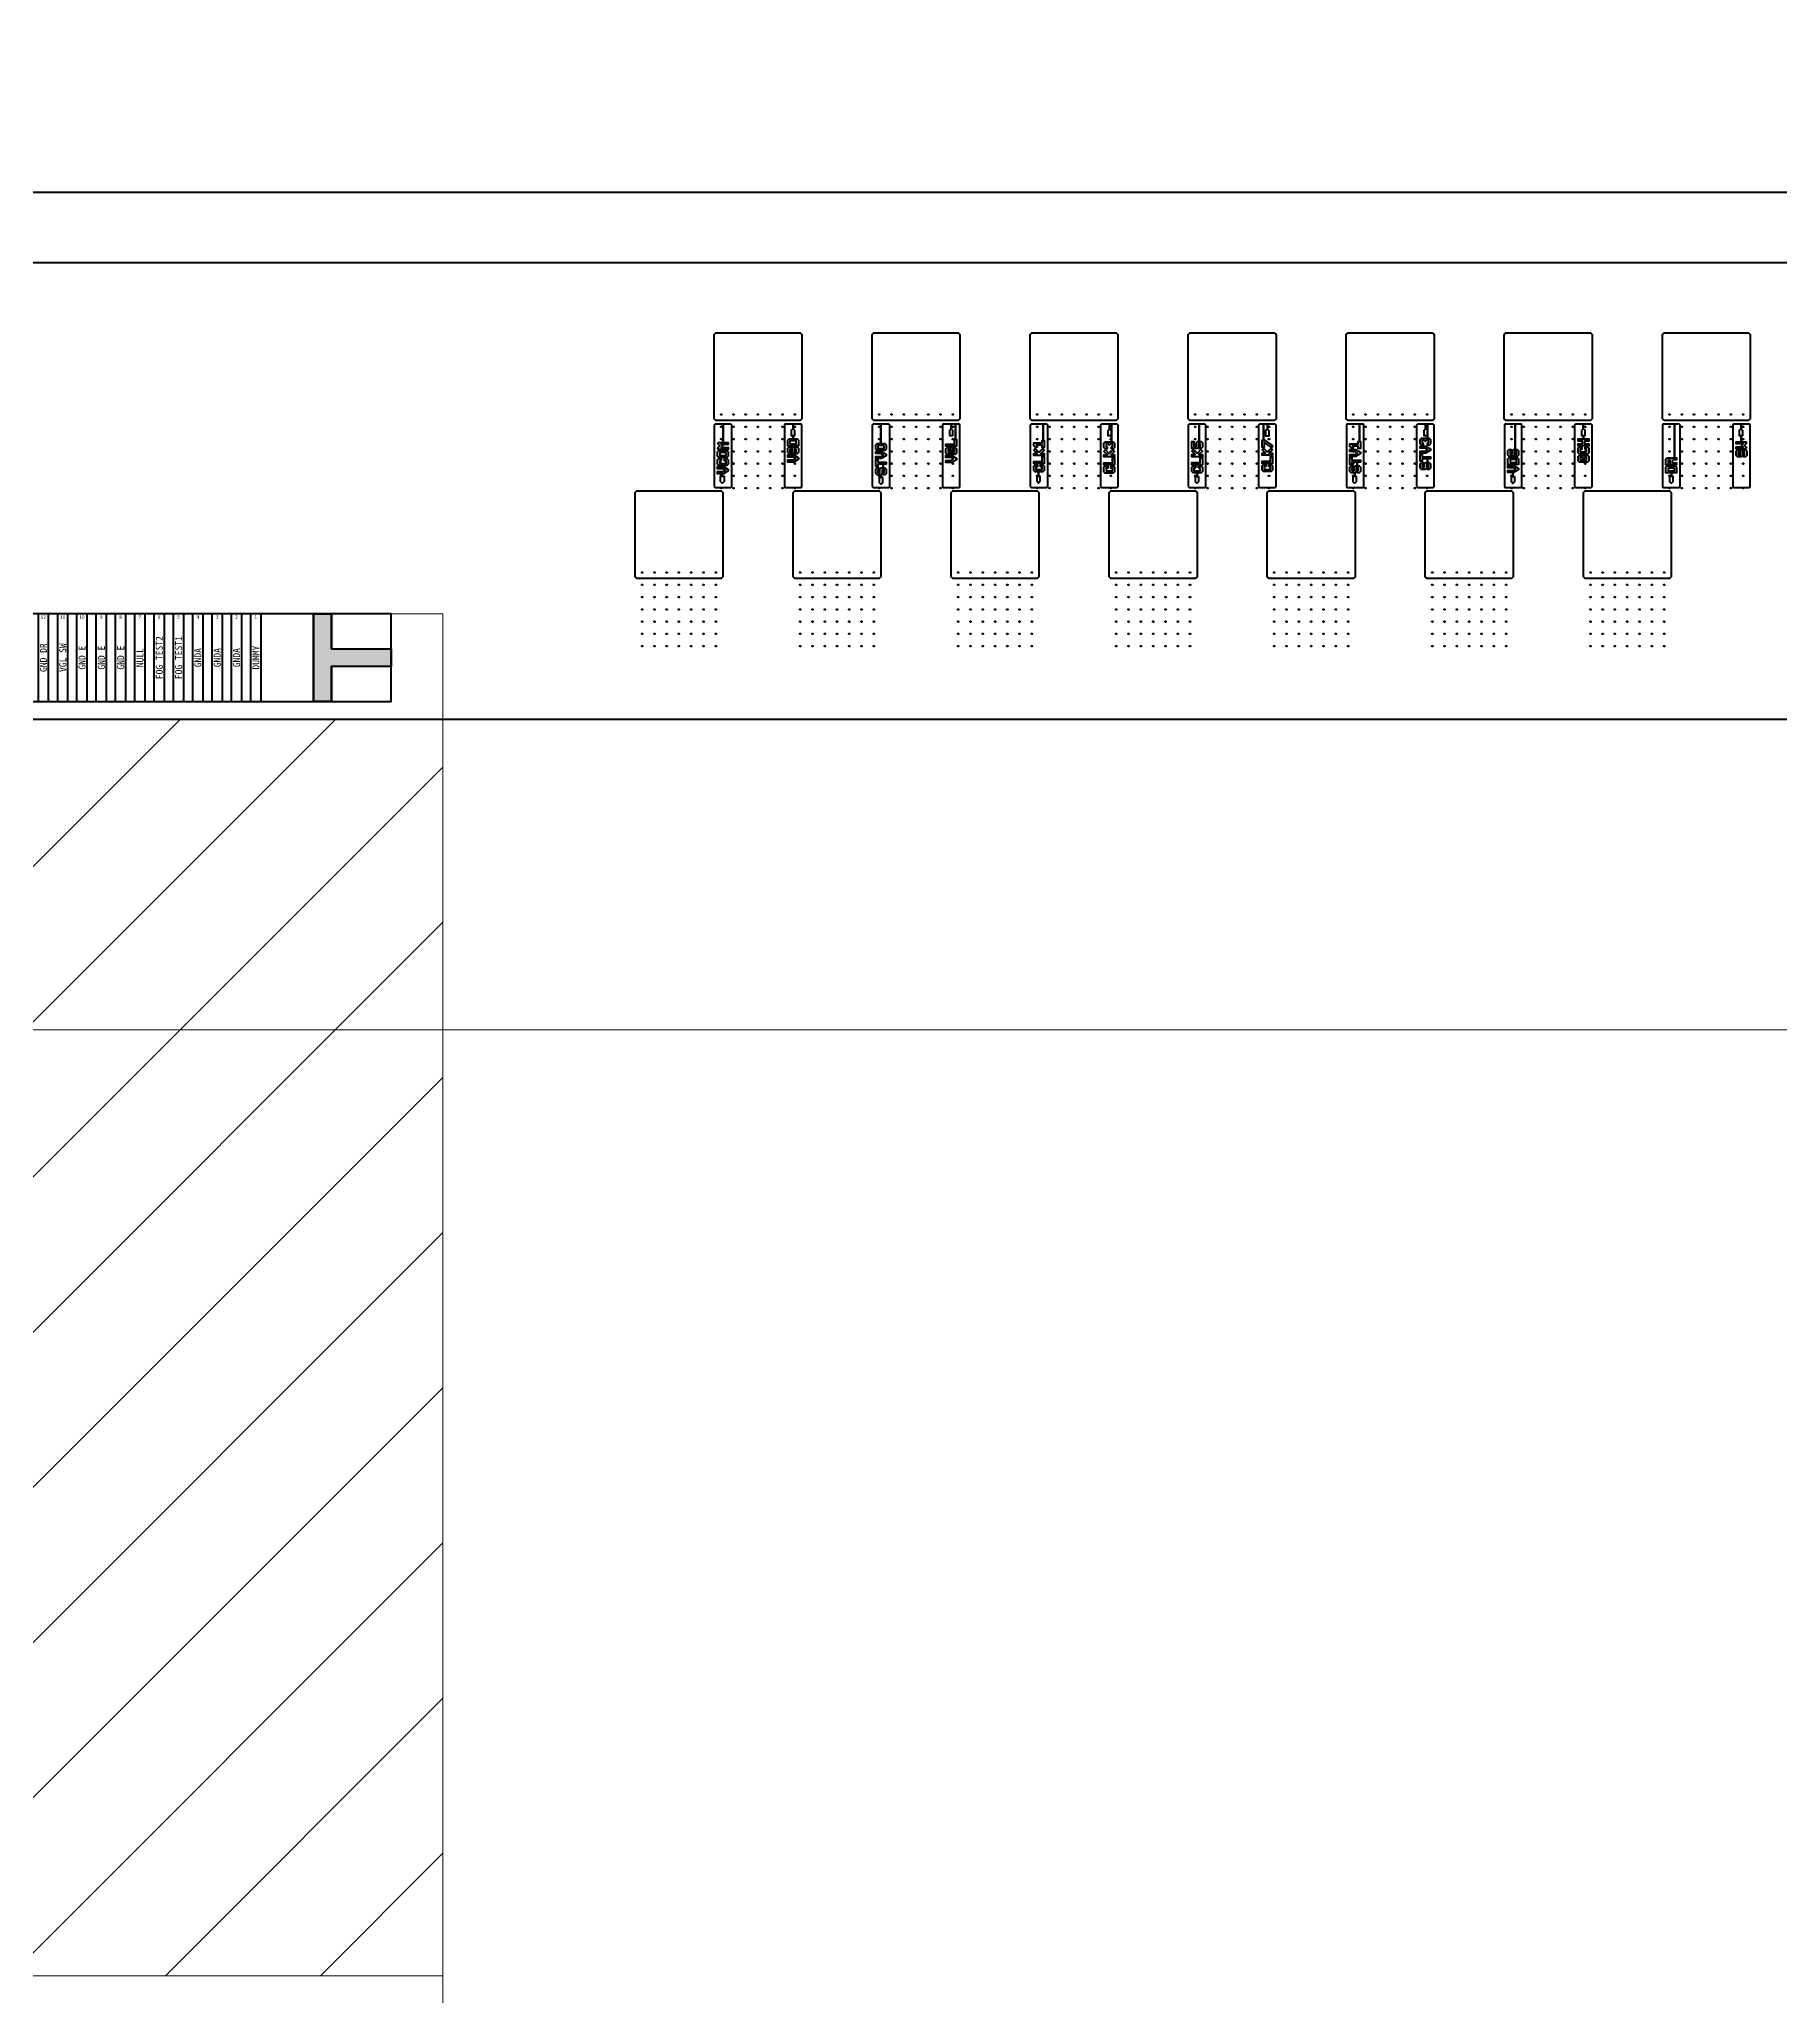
# Model space of a CAD drawing. Header units: inches. Extents: x 384 to 1427, y -468 to -47.
# Drawn here: x 495.75 to 505.66, y -359.88 to -348.73 of the extents above; entities that cross this region are included whole.
import ezdxf
from ezdxf.enums import TextEntityAlignment as Align

# ---------------------------------------------------------------- set-up
doc = ezdxf.new("R2010")
doc.units = ezdxf.units.IN
doc.header["$LTSCALE"] = 1.21
doc.header["$MEASUREMENT"] = 0
doc.layers.get('0').update_dxf_attribs({"linetype": 'CONTINUOUS'})
for name, color, linetype, lineweight in [('2ITO.drawing', 4, 'CONTINUOUS', 100), ('FPC', 40, 'CONTINUOUS', 20), ('GATE.drawing', 3, 'CONTINUOUS', 100), ('LABEL.drawing', 7, 'CONTINUOUS', 100), ('PVX.drawing', 8, 'CONTINUOUS', 100), ('TFT_line.drawing', 3, 'CONTINUOUS', 100)]:
    doc.layers.add(name, color=color, linetype=linetype, lineweight=lineweight)
doc.layers.add('标 注', color=3, linetype='CONTINUOUS')
doc.styles.get("Standard").update_dxf_attribs({"font": 'txt', "width": 0.8})

# ---------------------------------------------------------------- blocks, each defined once
blk = doc.blocks.new('fpc_mark')
h = blk.add_hatch(color=3)
h.dxf.hatch_style = 1
h.paths.add_polyline_path([(0.34, 0.3017), (0, 0.3017), (0, 0.2), (0.34, 0.2), (0.34, 0), (0.4417, 0), (0.4417, 0.5017), (0.34, 0.5017)])
at = {"layer": 'GATE.drawing', "color": 3, "linetype": 'Continuous', "lineweight": 100}
blk.add_lwpolyline([(0.34, 0.3017), (0, 0.3017), (0, 0.2), (0.34, 0.2), (0.34, 0), (0.4417, 0), (0.4417, 0.5017), (0.34, 0.5017)], close=True, dxfattribs=at)
at = {"layer": 'TFT_line.drawing', "color": 3, "linetype": 'Continuous', "lineweight": 100}
blk.add_lwpolyline([(0.34085, 0.30085), (0.00085, 0.30085), (0.00085, 0.20085), (0.34085, 0.20085), (0.34085, 0.00085), (0.44085, 0.00085), (0.44085, 0.50085), (0.34085, 0.50085)], close=True, dxfattribs=at)
blk = doc.blocks.new('fpc_pin_dummy')
at = {"layer": '2ITO.drawing', "color": 4, "linetype": 'Continuous', "lineweight": 100}
blk.add_lwpolyline([(0, 0), (0.06, 0), (0.06, 0.5), (0, 0.5)], close=True, dxfattribs=at)
at = {"layer": 'TFT_line.drawing', "color": 3, "linetype": 'Continuous', "lineweight": 100}
blk.add_lwpolyline([(0, 0), (0.06, 0), (0.06, 0.5), (0, 0.5)], close=True, dxfattribs=at)
blk = doc.blocks.new('fpc_name')
at = {"layer": 'LABEL.drawing', "color": 7, "linetype": 'Continuous', "lineweight": 100}
for s, p in [('FOG_TEST2', (25.22143, 0.22667)), ('FOG_TEST1', (25.33143, 0.22667)), ('GND_DR', (24.56143, 0.22667)), ('VGL_SW', (24.67143, 0.22667)), ('GND_E', (24.78143, 0.22667)), ('GND_E', (24.89143, 0.22667)), ('GND_E', (25.00143, 0.22667)), ('NULL', (25.11143, 0.22667)), ('GNDA', (25.44143, 0.22667)), ('GNDA', (25.55143, 0.22667)), ('GNDA', (25.66143, 0.22667)), ('DUMMY', (25.77143, 0.22667))]:
    blk.add_text(s, height=0.04, rotation=90, dxfattribs=at).set_placement(p, align=Align.MIDDLE_CENTER)
blk = doc.blocks.new('fpc_pin')
at = {"layer": 'TFT_line.drawing', "color": 3, "linetype": 'Continuous', "lineweight": 100}
blk.add_lwpolyline([(0, 0), (0.06, 0), (0.06, 0.5), (0, 0.5)], close=True, dxfattribs=at)
blk = doc.blocks.new('fpc_all')
at = {"layer": 'TFT_line.drawing', "color": 3, "linetype": 'Continuous', "lineweight": 100}
blk.add_lwpolyline([(-0.73658, 0), (26.54342, 0), (26.54342, 0.5), (-0.73658, 0.5)], close=True, dxfattribs=at)
at = {"color": 1, "linetype": 'Continuous', "lineweight": 100, "row_count": 1, "row_spacing": 0.4, "column_spacing": 0.11}
for p, column_count in [((0.77342, 0), 221), ((25.19342, 0), 6)]:
    blk.add_blockref('fpc_pin', p, dxfattribs=dict(at, column_count=column_count))
at = {"color": 1, "linetype": 'Continuous', "lineweight": 100}
for name, p in [('fpc_pin_dummy', (25.08342, 0)), ('fpc_name', (0.00249, 0.02333))]:
    blk.add_blockref(name, p, dxfattribs=at)
at = {"color": 1, "linetype": 'Continuous', "lineweight": 100, "xscale": -1}
blk.add_blockref('fpc_mark', (26.54427, -0.00085), dxfattribs=at)
at = {"layer": 'LABEL.drawing', "color": 7, "linetype": 'Continuous', "lineweight": 100}
for s, p in [('12', (24.56322, 0.4818)), ('11', (24.67322, 0.4818)), ('10', (24.78322, 0.4818)), ('9', (24.89322, 0.4818)), ('8', (25.00322, 0.4818)), ('7', (25.11322, 0.4818)), ('6', (25.22322, 0.4818)), ('5', (25.33322, 0.4818)), ('4', (25.44322, 0.4818)), ('3', (25.55322, 0.4818)), ('2', (25.66322, 0.4818)), ('1', (25.77322, 0.4818))]:
    blk.add_text(s, height=0.02, dxfattribs=at).set_placement(p, align=Align.MIDDLE_CENTER)
blk = doc.blocks.new('et_name_right')
at = {"layer": 'GATE.drawing', "color": 3, "linetype": 'Continuous', "lineweight": 100}
for points in [[(0.15935, 0.005), (0.16435, 0), (0.25435, 0), (0.25935, 0.005), (0.25935, 0.355), (0.25435, 0.36), (0.2114, 0.36), (0.2114, 0.256), (0.23935, 0.256), (0.23935, 0.244), (0.20025, 0.244), (0.20825, 0.236), (0.20025, 0.228), (0.23935, 0.228), (0.23935, 0.216), (0.20935, 0.216), (0.20935, 0.21), (0.23175, 0.21), (0.23935, 0.2024), (0.23935, 0.1776), (0.23175, 0.17), (0.22509, 0.17), (0.22509, 0.164), (0.23183, 0.164), (0.23935, 0.15648), (0.23935, 0.1315), (0.23185, 0.124), (0.19595, 0.124), (0.19595, 0.118), (0.21255, 0.118), (0.23935, 0.1024), (0.23935, 0.0936), (0.21255, 0.078), (0.20454, 0.078), (0.20454, 0.06308), (0.21595, 0.06308), (0.21595, 0.03308), (0.20631, 0.02344), (0.20597, 0.02344), (0.19595, 0.03346), (0.19595, 0.06308), (0.20454, 0.06308), (0.20454, 0.078), (0.17935, 0.078), (0.17935, 0.09), (0.20935, 0.09), (0.22295, 0.098), (0.20935, 0.106), (0.17935, 0.106), (0.17935, 0.118), (0.19595, 0.118), (0.19595, 0.124), (0.18685, 0.124), (0.17935, 0.1315), (0.17935, 0.15648), (0.18687, 0.164), (0.20035, 0.164), (0.20035, 0.152), (0.19183, 0.152), (0.19135, 0.15152), (0.19135, 0.1365), (0.19185, 0.136), (0.22685, 0.136), (0.22735, 0.1365), (0.22735, 0.15152), (0.22687, 0.152), (0.21835, 0.152), (0.21835, 0.164), (0.22509, 0.164), (0.22509, 0.17), (0.18695, 0.17), (0.17935, 0.1776), (0.17935, 0.2024), (0.18695, 0.21), (0.20935, 0.21), (0.20935, 0.216), (0.18345, 0.216), (0.17985, 0.2244), (0.19145, 0.236), (0.17985, 0.2476), (0.18345, 0.256), (0.2114, 0.256), (0.2114, 0.36), (0.16435, 0.36), (0.15935, 0.355)], [(0.55935, 0.005), (0.56435, 0), (0.65435, 0), (0.65935, 0.005), (0.65935, 0.355), (0.65435, 0.36), (0.60935, 0.36), (0.60935, 0.33414), (0.6175, 0.32599), (0.6175, 0.29421), (0.60935, 0.29421), (0.60935, 0.2764), (0.63183, 0.2764), (0.63935, 0.26888), (0.63935, 0.2364), (0.62135, 0.2364), (0.62135, 0.2304), (0.63175, 0.2304), (0.63935, 0.2228), (0.63935, 0.198), (0.63175, 0.1904), (0.62135, 0.1904), (0.62135, 0.2024), (0.62695, 0.2024), (0.62735, 0.2028), (0.62735, 0.218), (0.62695, 0.2184), (0.61575, 0.2184), (0.61535, 0.218), (0.61535, 0.198), (0.60775, 0.1904), (0.59595, 0.1904), (0.59595, 0.1844), (0.61255, 0.1844), (0.63935, 0.1688), (0.63935, 0.16), (0.61255, 0.1444), (0.57935, 0.1444), (0.57935, 0.1564), (0.60935, 0.1564), (0.62295, 0.1644), (0.60935, 0.1724), (0.57935, 0.1724), (0.57935, 0.1844), (0.59595, 0.1844), (0.59595, 0.1904), (0.58695, 0.1904), (0.57935, 0.198), (0.57935, 0.2228), (0.58695, 0.2304), (0.59735, 0.2304), (0.59735, 0.2184), (0.59175, 0.2184), (0.59135, 0.218), (0.59135, 0.2028), (0.59175, 0.2024), (0.60295, 0.2024), (0.60335, 0.2028), (0.60335, 0.2228), (0.61095, 0.2304), (0.62135, 0.2304), (0.62135, 0.2364), (0.57935, 0.2364), (0.57935, 0.26888), (0.58687, 0.2764), (0.60935, 0.2764), (0.60935, 0.29421), (0.60068, 0.29421), (0.60068, 0.32547), (0.60935, 0.33414), (0.60935, 0.36), (0.56435, 0.36), (0.55935, 0.355)], [(1.05935, 0.005), (1.06435, 0), (1.15435, 0), (1.15935, 0.005), (1.15935, 0.355), (1.15435, 0.36), (1.10935, 0.36), (1.10935, 0.25), (1.13183, 0.25), (1.13935, 0.24248), (1.13935, 0.21752), (1.13183, 0.21), (1.09595, 0.21), (1.09595, 0.204), (1.11255, 0.204), (1.13935, 0.1884), (1.13935, 0.1796), (1.11255, 0.164), (1.08535, 0.164), (1.08535, 0.158), (1.09135, 0.158), (1.09135, 0.144), (1.13935, 0.144), (1.13935, 0.132), (1.12135, 0.132), (1.12135, 0.112), (1.13175, 0.112), (1.13935, 0.1044), (1.13935, 0.0796), (1.13175, 0.072), (1.12135, 0.072), (1.12135, 0.084), (1.12695, 0.084), (1.12735, 0.0844), (1.12735, 0.0996), (1.12695, 0.1), (1.11575, 0.1), (1.11535, 0.0996), (1.11535, 0.0796), (1.10935, 0.0736), (1.10935, 0.0575), (1.11776, 0.0575), (1.11776, 0.02608), (1.10943, 0.01775), (1.10094, 0.02624), (1.10094, 0.0575), (1.10935, 0.0575), (1.10935, 0.0736), (1.10775, 0.072), (1.08695, 0.072), (1.07935, 0.0796), (1.07935, 0.1044), (1.08695, 0.112), (1.09735, 0.112), (1.09735, 0.1), (1.09175, 0.1), (1.09135, 0.0996), (1.09135, 0.0844), (1.09175, 0.084), (1.10295, 0.084), (1.10335, 0.0844), (1.10335, 0.1044), (1.11095, 0.112), (1.12135, 0.112), (1.12135, 0.132), (1.09135, 0.132), (1.09135, 0.118), (1.07935, 0.118), (1.07935, 0.158), (1.08535, 0.158), (1.08535, 0.164), (1.07935, 0.164), (1.07935, 0.176), (1.10935, 0.176), (1.12295, 0.184), (1.10935, 0.192), (1.07935, 0.192), (1.07935, 0.204), (1.09595, 0.204), (1.09595, 0.21), (1.08687, 0.21), (1.07935, 0.21752), (1.07935, 0.24248), (1.08687, 0.25), (1.10935, 0.25), (1.10935, 0.36), (1.06435, 0.36), (1.05935, 0.355)], [(1.45935, 0.005), (1.46435, 0), (1.55435, 0), (1.55935, 0.005), (1.55935, 0.355), (1.55435, 0.36), (1.53335, 0.36), (1.53335, 0.2738), (1.53935, 0.2738), (1.53935, 0.2338), (1.51855, 0.2338), (1.51855, 0.2278), (1.53175, 0.2278), (1.53935, 0.2202), (1.53935, 0.1954), (1.53175, 0.1878), (1.49595, 0.1878), (1.49595, 0.1818), (1.51255, 0.1818), (1.53935, 0.1662), (1.53935, 0.1574), (1.51255, 0.1418), (1.47935, 0.1418), (1.47935, 0.1538), (1.50935, 0.1538), (1.52295, 0.1618), (1.50935, 0.1698), (1.47935, 0.1698), (1.47935, 0.1818), (1.49595, 0.1818), (1.49595, 0.1878), (1.48695, 0.1878), (1.47935, 0.1954), (1.47935, 0.2202), (1.48695, 0.2278), (1.49935, 0.2278), (1.49935, 0.2158), (1.49175, 0.2158), (1.49135, 0.2154), (1.49135, 0.2002), (1.49175, 0.1998), (1.52695, 0.1998), (1.52735, 0.2002), (1.52735, 0.2154), (1.52695, 0.2158), (1.51735, 0.2158), (1.51735, 0.2078), (1.50535, 0.2078), (1.50535, 0.2278), (1.51855, 0.2278), (1.51855, 0.2338), (1.47935, 0.2338), (1.47935, 0.2458), (1.52735, 0.2458), (1.52735, 0.2738), (1.53335, 0.2738), (1.53335, 0.36), (1.50913, 0.36), (1.50913, 0.33396), (1.51746, 0.32563), (1.51746, 0.29421), (1.50064, 0.29421), (1.50064, 0.32547), (1.50913, 0.33396), (1.50913, 0.36), (1.46435, 0.36), (1.45935, 0.355)], [(1.95935, 0.005), (1.96435, 0), (2.05435, 0), (2.05935, 0.005), (2.05935, 0.355), (2.05435, 0.36), (2.03335, 0.36), (2.03335, 0.26703), (2.03935, 0.26703), (2.03935, 0.22703), (2.03087, 0.22703), (2.03087, 0.22103), (2.03935, 0.21255), (2.01983, 0.19303), (2.03935, 0.19303), (2.03935, 0.18103), (2.03335, 0.18103), (2.03335, 0.17503), (2.03935, 0.17503), (2.03935, 0.13503), (2.02509, 0.13503), (2.02509, 0.12903), (2.03183, 0.12903), (2.03935, 0.12151), (2.03935, 0.09653), (2.03185, 0.08903), (2.00638, 0.08903), (2.00638, 0.06406), (2.01479, 0.06406), (2.01479, 0.03264), (2.00646, 0.02431), (1.99797, 0.0328), (1.99797, 0.06406), (2.00638, 0.06406), (2.00638, 0.08903), (1.98685, 0.08903), (1.97935, 0.09653), (1.97935, 0.12151), (1.98687, 0.12903), (2.00035, 0.12903), (2.00035, 0.11703), (1.99183, 0.11703), (1.99135, 0.11655), (1.99135, 0.10153), (1.99185, 0.10103), (2.02685, 0.10103), (2.02735, 0.10153), (2.02735, 0.11655), (2.02687, 0.11703), (2.01835, 0.11703), (2.01835, 0.12903), (2.02509, 0.12903), (2.02509, 0.13503), (1.97935, 0.13503), (1.97935, 0.14703), (2.02735, 0.14703), (2.02735, 0.17503), (2.03335, 0.17503), (2.03335, 0.18103), (1.97935, 0.18103), (1.97935, 0.19303), (1.99887, 0.19303), (1.97935, 0.21255), (1.98783, 0.22103), (2.00583, 0.20303), (2.01287, 0.20303), (2.03087, 0.22103), (2.03087, 0.22703), (2.02735, 0.22703), (2.02735, 0.24103), (1.99267, 0.24103), (2.00007, 0.23361), (1.99349, 0.22703), (1.98969, 0.22703), (1.97935, 0.23737), (1.97935, 0.25303), (2.02735, 0.25303), (2.02735, 0.26703), (2.03335, 0.26703), (2.03335, 0.36), (1.96435, 0.36), (1.95935, 0.355)], [(2.35935, 0.005), (2.36435, 0), (2.45435, 0), (2.45935, 0.005), (2.45935, 0.355), (2.45435, 0.36), (2.42135, 0.36), (2.42135, 0.25968), (2.43183, 0.25968), (2.43935, 0.25216), (2.43935, 0.2272), (2.43183, 0.21968), (2.43087, 0.21968), (2.43087, 0.21368), (2.43935, 0.2052), (2.41983, 0.18568), (2.43935, 0.18568), (2.43935, 0.17368), (2.43335, 0.17368), (2.43335, 0.16768), (2.43935, 0.16768), (2.43935, 0.12768), (2.42509, 0.12768), (2.42509, 0.12168), (2.43183, 0.12168), (2.43935, 0.11416), (2.43935, 0.08918), (2.43185, 0.08168), (2.38685, 0.08168), (2.37935, 0.08918), (2.37935, 0.11416), (2.38687, 0.12168), (2.40035, 0.12168), (2.40035, 0.10968), (2.39183, 0.10968), (2.39135, 0.1092), (2.39135, 0.09418), (2.39185, 0.09368), (2.42685, 0.09368), (2.42735, 0.09418), (2.42735, 0.1092), (2.42687, 0.10968), (2.41835, 0.10968), (2.41835, 0.12168), (2.42509, 0.12168), (2.42509, 0.12768), (2.37935, 0.12768), (2.37935, 0.13968), (2.42735, 0.13968), (2.42735, 0.16768), (2.43335, 0.16768), (2.43335, 0.17368), (2.37935, 0.17368), (2.37935, 0.18568), (2.39887, 0.18568), (2.37935, 0.2052), (2.38783, 0.21368), (2.40583, 0.19568), (2.41287, 0.19568), (2.43087, 0.21368), (2.43087, 0.21968), (2.42135, 0.21968), (2.42135, 0.23168), (2.42687, 0.23168), (2.42735, 0.23216), (2.42735, 0.2472), (2.42687, 0.24768), (2.41583, 0.24768), (2.40935, 0.2412), (2.40287, 0.24768), (2.39183, 0.24768), (2.39135, 0.2472), (2.39135, 0.23216), (2.39183, 0.23168), (2.39735, 0.23168), (2.39735, 0.21968), (2.38687, 0.21968), (2.37935, 0.2272), (2.37935, 0.25216), (2.38687, 0.25968), (2.40783, 0.25968), (2.40935, 0.25816), (2.41087, 0.25968), (2.42135, 0.25968), (2.42135, 0.36), (2.41157, 0.36), (2.41157, 0.33318), (2.4199, 0.32485), (2.4199, 0.29343), (2.40308, 0.29343), (2.40308, 0.32469), (2.41157, 0.33318), (2.41157, 0.36), (2.36435, 0.36), (2.35935, 0.355)], [(2.85935, 0.005), (2.86435, 0), (2.95435, 0), (2.95935, 0.005), (2.95935, 0.355), (2.95435, 0.36), (2.92135, 0.36), (2.92135, 0.2608), (2.93183, 0.2608), (2.93935, 0.25328), (2.93935, 0.22832), (2.93183, 0.2208), (2.93087, 0.2208), (2.93087, 0.2148), (2.93935, 0.20632), (2.91983, 0.1868), (2.93935, 0.1868), (2.93935, 0.1748), (2.93335, 0.1748), (2.93335, 0.1688), (2.93935, 0.1688), (2.93935, 0.1288), (2.92509, 0.1288), (2.92509, 0.1228), (2.93183, 0.1228), (2.93935, 0.11528), (2.93935, 0.0903), (2.93185, 0.0828), (2.90918, 0.0828), (2.90918, 0.06281), (2.91759, 0.06281), (2.91759, 0.03139), (2.90926, 0.02306), (2.90077, 0.03155), (2.90077, 0.06281), (2.90918, 0.06281), (2.90918, 0.0828), (2.88685, 0.0828), (2.87935, 0.0903), (2.87935, 0.11528), (2.88687, 0.1228), (2.90035, 0.1228), (2.90035, 0.1108), (2.89183, 0.1108), (2.89135, 0.11032), (2.89135, 0.0953), (2.89185, 0.0948), (2.92685, 0.0948), (2.92735, 0.0953), (2.92735, 0.11032), (2.92687, 0.1108), (2.91835, 0.1108), (2.91835, 0.1228), (2.92509, 0.1228), (2.92509, 0.1288), (2.87935, 0.1288), (2.87935, 0.1408), (2.92735, 0.1408), (2.92735, 0.1688), (2.93335, 0.1688), (2.93335, 0.1748), (2.87935, 0.1748), (2.87935, 0.1868), (2.89887, 0.1868), (2.87935, 0.20632), (2.88783, 0.2148), (2.90583, 0.1968), (2.91287, 0.1968), (2.93087, 0.2148), (2.93087, 0.2208), (2.92135, 0.2208), (2.92135, 0.2328), (2.92687, 0.2328), (2.92735, 0.23328), (2.92735, 0.24832), (2.92687, 0.2488), (2.91583, 0.2488), (2.91535, 0.24832), (2.91535, 0.2208), (2.87935, 0.2208), (2.87935, 0.2608), (2.89135, 0.2608), (2.89135, 0.2328), (2.90335, 0.2328), (2.90335, 0.25328), (2.91087, 0.2608), (2.92135, 0.2608), (2.92135, 0.36), (2.86435, 0.36), (2.85935, 0.355)], [(3.25935, 0.005), (3.26435, 0), (3.35435, 0), (3.35935, 0.005), (3.35935, 0.355), (3.35435, 0.36), (3.30946, 0.36), (3.30946, 0.33217), (3.31779, 0.32384), (3.31779, 0.29242), (3.30097, 0.29242), (3.30097, 0.32368), (3.30946, 0.33217), (3.30946, 0.36), (3.28783, 0.36), (3.28783, 0.26863), (3.29579, 0.26863), (3.33935, 0.23751), (3.33239, 0.22775), (3.33087, 0.22884), (3.33087, 0.22263), (3.33935, 0.21415), (3.31983, 0.19463), (3.33935, 0.19463), (3.33935, 0.18263), (3.33335, 0.18263), (3.33335, 0.17663), (3.33935, 0.17663), (3.33935, 0.13663), (3.32509, 0.13663), (3.32509, 0.13063), (3.33183, 0.13063), (3.33935, 0.12311), (3.33935, 0.09813), (3.33185, 0.09063), (3.28685, 0.09063), (3.27935, 0.09813), (3.27935, 0.12311), (3.28687, 0.13063), (3.30035, 0.13063), (3.30035, 0.11863), (3.29183, 0.11863), (3.29135, 0.11815), (3.29135, 0.10313), (3.29185, 0.10263), (3.32685, 0.10263), (3.32735, 0.10313), (3.32735, 0.11815), (3.32687, 0.11863), (3.31835, 0.11863), (3.31835, 0.13063), (3.32509, 0.13063), (3.32509, 0.13663), (3.27935, 0.13663), (3.27935, 0.14863), (3.32735, 0.14863), (3.32735, 0.17663), (3.33335, 0.17663), (3.33335, 0.18263), (3.27935, 0.18263), (3.27935, 0.19463), (3.29887, 0.19463), (3.27935, 0.21415), (3.28783, 0.22263), (3.30583, 0.20463), (3.31287, 0.20463), (3.33087, 0.22263), (3.33087, 0.22884), (3.29195, 0.25663), (3.29187, 0.25663), (3.29187, 0.22863), (3.27987, 0.22863), (3.27987, 0.26863), (3.28783, 0.26863), (3.28783, 0.36), (3.26435, 0.36), (3.25935, 0.355)], [(3.75935, 0.005), (3.76435, 0), (3.85435, 0), (3.85935, 0.005), (3.85935, 0.355), (3.85435, 0.36), (3.83335, 0.36), (3.83335, 0.26151), (3.83935, 0.26151), (3.83935, 0.22151), (3.82735, 0.22151), (3.82735, 0.23551), (3.79267, 0.23551), (3.80007, 0.22809), (3.79595, 0.22397), (3.79595, 0.21551), (3.81255, 0.21551), (3.83935, 0.19991), (3.83935, 0.19111), (3.81255, 0.17551), (3.78535, 0.17551), (3.78535, 0.16951), (3.79135, 0.16951), (3.79135, 0.15551), (3.83935, 0.15551), (3.83935, 0.14351), (3.82135, 0.14351), (3.82135, 0.12351), (3.83175, 0.12351), (3.83935, 0.11591), (3.83935, 0.09111), (3.83175, 0.08351), (3.82135, 0.08351), (3.82135, 0.09551), (3.82695, 0.09551), (3.82735, 0.09591), (3.82735, 0.11111), (3.82695, 0.11151), (3.81575, 0.11151), (3.81535, 0.11111), (3.81535, 0.09111), (3.80775, 0.08351), (3.80705, 0.08351), (3.80705, 0.0629), (3.81546, 0.0629), (3.81546, 0.03148), (3.80713, 0.02315), (3.79864, 0.03164), (3.79864, 0.0629), (3.80705, 0.0629), (3.80705, 0.08351), (3.78695, 0.08351), (3.77935, 0.09111), (3.77935, 0.11591), (3.78695, 0.12351), (3.79735, 0.12351), (3.79735, 0.11151), (3.79175, 0.11151), (3.79135, 0.11111), (3.79135, 0.09591), (3.79175, 0.09551), (3.80295, 0.09551), (3.80335, 0.09591), (3.80335, 0.11591), (3.81095, 0.12351), (3.82135, 0.12351), (3.82135, 0.14351), (3.79135, 0.14351), (3.79135, 0.12951), (3.77935, 0.12951), (3.77935, 0.16951), (3.78535, 0.16951), (3.78535, 0.17551), (3.77935, 0.17551), (3.77935, 0.18751), (3.80935, 0.18751), (3.82295, 0.19551), (3.80935, 0.20351), (3.77935, 0.20351), (3.77935, 0.21551), (3.79595, 0.21551), (3.79595, 0.22397), (3.79349, 0.22151), (3.78969, 0.22151), (3.77935, 0.23185), (3.77935, 0.24751), (3.82735, 0.24751), (3.82735, 0.26151), (3.83335, 0.26151), (3.83335, 0.36), (3.76435, 0.36), (3.75935, 0.355)], [(4.15935, 0.005), (4.16435, 0), (4.25435, 0), (4.25935, 0.005), (4.25935, 0.355), (4.25435, 0.36), (4.22135, 0.36), (4.22135, 0.28052), (4.23183, 0.28052), (4.23935, 0.273), (4.23935, 0.24804), (4.23183, 0.24052), (4.22135, 0.24052), (4.22135, 0.25252), (4.22687, 0.25252), (4.22735, 0.253), (4.22735, 0.26804), (4.22687, 0.26852), (4.21583, 0.26852), (4.20935, 0.26204), (4.20287, 0.26852), (4.19183, 0.26852), (4.19135, 0.26804), (4.19135, 0.253), (4.19183, 0.25252), (4.19735, 0.25252), (4.19735, 0.24052), (4.19595, 0.24052), (4.19595, 0.23452), (4.21255, 0.23452), (4.23935, 0.21892), (4.23935, 0.21012), (4.21255, 0.19452), (4.18535, 0.19452), (4.18535, 0.18852), (4.19135, 0.18852), (4.19135, 0.17452), (4.23935, 0.17452), (4.23935, 0.16252), (4.22135, 0.16252), (4.22135, 0.14252), (4.23175, 0.14252), (4.23935, 0.13492), (4.23935, 0.11012), (4.23175, 0.10252), (4.22135, 0.10252), (4.22135, 0.11452), (4.22695, 0.11452), (4.22735, 0.11492), (4.22735, 0.13012), (4.22695, 0.13052), (4.21575, 0.13052), (4.21535, 0.13012), (4.21535, 0.11012), (4.20775, 0.10252), (4.18695, 0.10252), (4.17935, 0.11012), (4.17935, 0.13492), (4.18695, 0.14252), (4.19735, 0.14252), (4.19735, 0.13052), (4.19175, 0.13052), (4.19135, 0.13012), (4.19135, 0.11492), (4.19175, 0.11452), (4.20295, 0.11452), (4.20335, 0.11492), (4.20335, 0.13492), (4.21095, 0.14252), (4.22135, 0.14252), (4.22135, 0.16252), (4.19135, 0.16252), (4.19135, 0.14852), (4.17935, 0.14852), (4.17935, 0.18852), (4.18535, 0.18852), (4.18535, 0.19452), (4.17935, 0.19452), (4.17935, 0.20652), (4.20935, 0.20652), (4.22295, 0.21452), (4.20935, 0.22252), (4.17935, 0.22252), (4.17935, 0.23452), (4.19595, 0.23452), (4.19595, 0.24052), (4.18687, 0.24052), (4.17935, 0.24804), (4.17935, 0.273), (4.18687, 0.28052), (4.20783, 0.28052), (4.20935, 0.279), (4.21087, 0.28052), (4.22135, 0.28052), (4.22135, 0.36), (4.21032, 0.36), (4.21032, 0.33395), (4.21865, 0.32562), (4.21865, 0.2942), (4.20183, 0.2942), (4.20183, 0.32546), (4.21032, 0.33395), (4.21032, 0.36), (4.16435, 0.36), (4.15935, 0.355)], [(4.65935, 0.005), (4.66435, 0), (4.75435, 0), (4.75935, 0.005), (4.75935, 0.355), (4.75435, 0.36), (4.72135, 0.36), (4.72135, 0.216), (4.73175, 0.216), (4.73935, 0.2084), (4.73935, 0.1836), (4.73175, 0.176), (4.72135, 0.176), (4.72135, 0.188), (4.72695, 0.188), (4.72735, 0.1884), (4.72735, 0.2036), (4.72695, 0.204), (4.71575, 0.204), (4.71535, 0.2036), (4.71535, 0.1836), (4.70935, 0.1776), (4.70935, 0.17), (4.73183, 0.17), (4.73935, 0.16248), (4.73935, 0.13), (4.69595, 0.13), (4.69595, 0.124), (4.71255, 0.124), (4.73935, 0.1084), (4.73935, 0.0996), (4.71255, 0.084), (4.70765, 0.084), (4.70765, 0.06208), (4.71606, 0.06208), (4.71606, 0.03066), (4.70773, 0.02233), (4.69924, 0.03082), (4.69924, 0.06208), (4.70765, 0.06208), (4.70765, 0.084), (4.67935, 0.084), (4.67935, 0.096), (4.70935, 0.096), (4.72295, 0.104), (4.70935, 0.112), (4.67935, 0.112), (4.67935, 0.124), (4.69595, 0.124), (4.69595, 0.13), (4.67935, 0.13), (4.67935, 0.16248), (4.68687, 0.17), (4.70935, 0.17), (4.70935, 0.1776), (4.70775, 0.176), (4.68695, 0.176), (4.67935, 0.1836), (4.67935, 0.2084), (4.68695, 0.216), (4.69735, 0.216), (4.69735, 0.204), (4.69175, 0.204), (4.69135, 0.2036), (4.69135, 0.1884), (4.69175, 0.188), (4.70295, 0.188), (4.70335, 0.1884), (4.70335, 0.2084), (4.71095, 0.216), (4.72135, 0.216), (4.72135, 0.36), (4.66435, 0.36), (4.65935, 0.355)], [(5.05935, 0.005), (5.06435, 0), (5.15435, 0), (5.15935, 0.005), (5.15935, 0.355), (5.15435, 0.36), (5.10813, 0.36), (5.10813, 0.33356), (5.11646, 0.32523), (5.11646, 0.29381), (5.10935, 0.29381), (5.10935, 0.27594), (5.13935, 0.27594), (5.13935, 0.26394), (5.11535, 0.26394), (5.11535, 0.24794), (5.13935, 0.24794), (5.13935, 0.23594), (5.12509, 0.23594), (5.12509, 0.22994), (5.13183, 0.22994), (5.13935, 0.22242), (5.13935, 0.19744), (5.13185, 0.18994), (5.11855, 0.18994), (5.11855, 0.18394), (5.13175, 0.18394), (5.13935, 0.17634), (5.13935, 0.15154), (5.13175, 0.14394), (5.08695, 0.14394), (5.07935, 0.15154), (5.07935, 0.17634), (5.08695, 0.18394), (5.09935, 0.18394), (5.09935, 0.17194), (5.09175, 0.17194), (5.09135, 0.17154), (5.09135, 0.15634), (5.09175, 0.15594), (5.12695, 0.15594), (5.12735, 0.15634), (5.12735, 0.17154), (5.12695, 0.17194), (5.11735, 0.17194), (5.11735, 0.16394), (5.10535, 0.16394), (5.10535, 0.18394), (5.11855, 0.18394), (5.11855, 0.18994), (5.08685, 0.18994), (5.07935, 0.19744), (5.07935, 0.22242), (5.08687, 0.22994), (5.10035, 0.22994), (5.10035, 0.21794), (5.09183, 0.21794), (5.09135, 0.21746), (5.09135, 0.20244), (5.09185, 0.20194), (5.12685, 0.20194), (5.12735, 0.20244), (5.12735, 0.21746), (5.12687, 0.21794), (5.11835, 0.21794), (5.11835, 0.22994), (5.12509, 0.22994), (5.12509, 0.23594), (5.07935, 0.23594), (5.07935, 0.24794), (5.10335, 0.24794), (5.10335, 0.26394), (5.07935, 0.26394), (5.07935, 0.27594), (5.10935, 0.27594), (5.10935, 0.29381), (5.09964, 0.29381), (5.09964, 0.32507), (5.10813, 0.33356), (5.10813, 0.36), (5.06435, 0.36), (5.05935, 0.355)], [(5.55935, 0.005), (5.56435, 0), (5.65435, 0), (5.65935, 0.005), (5.65935, 0.355), (5.65435, 0.36), (5.62711, 0.36), (5.62711, 0.168), (5.63935, 0.168), (5.63935, 0.156), (5.61983, 0.156), (5.61535, 0.15152), (5.61535, 0.14), (5.63935, 0.14), (5.63935, 0.128), (5.60935, 0.128), (5.60935, 0.122), (5.63183, 0.122), (5.63935, 0.11448), (5.63935, 0.082), (5.61071, 0.082), (5.61071, 0.06291), (5.61912, 0.06291), (5.61912, 0.03149), (5.61079, 0.02316), (5.6023, 0.03165), (5.6023, 0.06291), (5.61071, 0.06291), (5.61071, 0.082), (5.57935, 0.082), (5.57935, 0.11448), (5.58687, 0.122), (5.60935, 0.122), (5.60935, 0.128), (5.57935, 0.128), (5.57935, 0.16048), (5.58687, 0.168), (5.60783, 0.168), (5.61135, 0.16448), (5.61487, 0.168), (5.62711, 0.168), (5.62711, 0.36), (5.56435, 0.36), (5.55935, 0.355)], [(5.95935, 0.005), (5.96435, 0), (6.05435, 0), (6.05935, 0.005), (6.05935, 0.355), (6.05435, 0.36), (6.00702, 0.36), (6.00702, 0.33333), (6.01551, 0.32484), (6.01551, 0.29358), (6.00734, 0.29358), (6.00734, 0.25939), (6.03533, 0.25939), (6.03885, 0.25091), (6.02733, 0.23939), (6.03885, 0.22787), (6.03533, 0.21939), (6.02135, 0.21939), (6.02135, 0.21339), (6.03175, 0.21339), (6.03935, 0.20579), (6.03935, 0.18099), (6.03175, 0.17339), (6.02135, 0.17339), (6.02135, 0.18539), (6.02695, 0.18539), (6.02735, 0.18579), (6.02735, 0.20099), (6.02695, 0.20139), (6.01575, 0.20139), (6.01535, 0.20099), (6.01535, 0.18099), (6.00775, 0.17339), (5.98695, 0.17339), (5.97935, 0.18099), (5.97935, 0.20579), (5.98695, 0.21339), (5.99735, 0.21339), (5.99735, 0.20139), (5.99175, 0.20139), (5.99135, 0.20099), (5.99135, 0.18579), (5.99175, 0.18539), (6.00295, 0.18539), (6.00335, 0.18579), (6.00335, 0.20579), (6.01095, 0.21339), (6.02135, 0.21339), (6.02135, 0.21939), (5.97935, 0.21939), (5.97935, 0.23139), (6.01837, 0.23139), (6.01037, 0.23939), (6.01837, 0.24739), (5.97935, 0.24739), (5.97935, 0.25939), (6.00734, 0.25939), (6.00734, 0.29358), (5.99869, 0.29358), (5.99869, 0.325), (6.00702, 0.33333), (6.00702, 0.36), (5.96435, 0.36), (5.95935, 0.355)], [(0.59135, 0.2484), (0.62735, 0.2484), (0.62735, 0.2644), (0.59135, 0.2644)], [(1.12687, 0.238), (1.09183, 0.238), (1.09135, 0.23752), (1.09135, 0.22248), (1.09183, 0.222), (1.12687, 0.222), (1.12735, 0.22248), (1.12735, 0.23752)], [(0.22695, 0.198), (0.19175, 0.198), (0.19135, 0.1976), (0.19135, 0.1824), (0.19175, 0.182), (0.22695, 0.182), (0.22735, 0.1824), (0.22735, 0.1976)], [(4.69135, 0.142), (4.72735, 0.142), (4.72735, 0.158), (4.69135, 0.158)], [(5.60287, 0.156), (5.59183, 0.156), (5.59135, 0.15552), (5.59135, 0.14), (5.60335, 0.14), (5.60335, 0.15552)], [(5.62687, 0.11), (5.59183, 0.11), (5.59135, 0.10952), (5.59135, 0.094), (5.62735, 0.094), (5.62735, 0.10952)]]:
    blk.add_lwpolyline(points, close=True, dxfattribs=at)
blk = doc.blocks.new('pvx_hole_4x4')
at = {"layer": 'PVX.drawing', "color": 8, "linetype": 'Continuous', "lineweight": 100}
blk.add_lwpolyline([(0.0038, 0), (0.004, 0.0002), (0.004, 0.0038), (0.0038, 0.004), (0.0002, 0.004), (0, 0.0038), (0, 0.0002), (0.0002, 0)], close=True, dxfattribs=at)
blk = doc.blocks.new('et_pad_unit')
at = {"layer": '2ITO.drawing', "color": 4, "linetype": 'Continuous', "lineweight": 100}
blk.add_lwpolyline([(0, 0.01), (0.01, 0), (0.49, 0), (0.5, 0.01), (0.5, 0.49), (0.49, 0.5), (0.01, 0.5), (0, 0.49)], close=True, dxfattribs=at)
at = {"layer": 'GATE.drawing', "color": 3, "linetype": 'Continuous', "lineweight": 100}
blk.add_lwpolyline([(0.49, 0.5), (0.01, 0.5), (0, 0.49), (0, 0.01), (0.01, 0), (0.49, 0), (0.5, 0.01), (0.5, 0.49)], close=True, dxfattribs=at)
at = {"color": 1, "linetype": 'Continuous', "lineweight": 100, "row_count": 7, "column_count": 7, "row_spacing": 0.07, "column_spacing": 0.07}
blk.add_blockref('pvx_hole_4x4', (0.038, 0.033), dxfattribs=at)
blk = doc.blocks.new('et_all')
at = {"color": 1, "linetype": 'Continuous', "lineweight": 100, "row_count": 1, "column_count": 7, "row_spacing": 0.35, "column_spacing": 0.9}
for p in [(1.8, 0.75), (2.25, -0.15)]:
    blk.add_blockref('et_pad_unit', p, dxfattribs=at)
blk = doc.blocks.new('zw$7216')
at = {"layer": '2ITO.drawing', "linetype": 'Continuous', "lineweight": 100}
for points in [[(-28.98, -48.2), (28.98, -48.2), (28.98, 47.7), (-28.98, 47.7)], [(-28.98, -50.8), (28.98, -50.8), (28.98, 47.7), (-28.98, 47.7)]]:
    blk.add_lwpolyline(points, close=True, dxfattribs=at)
at = {"layer": '2ITO.drawing', "color": 6}
blk.add_lwpolyline([(-28.78, 47.5), (28.78, 47.5), (28.78, -47.8), (-28.78, -47.8)], close=True, dxfattribs=at)
at = {"layer": '2ITO.drawing', "linetype": 'Continuous', "lineweight": 100, "xscale": -1}
blk.add_blockref('et_all', (23.18, -49.85), dxfattribs=at)
at = {"layer": '2ITO.drawing', "linetype": 'Continuous', "lineweight": 100}
for name, p in [('et_name_right', (15.321, -49.48)), ('fpc_all', (-12.903, -50.7))]:
    blk.add_blockref(name, p, dxfattribs=at)

msp = doc.modelspace()

# ---------------------------------------------------------------- hatches: boundary and pattern name
at = {"layer": '标 注', "lineweight": 5}
h = msp.add_hatch(dxfattribs=at)
h.set_pattern_fill('ANSI31', color=0, scale=5)
h.set_pattern_definition([(45, (-356.2716, -89.9675), (-0.44194174, 0.44194174), [])])
h.paths.add_polyline_path([(498.0449, -359.7639), (498.0449, -354.8759), (470.1449, -354.8759), (470.1449, -359.2639, -0.4142136), (469.6449, -359.7639)])
h.paths.add_polyline_path([(498.0449, -354.8759), (498.0449, -352.6059), (470.1449, -352.6059), (470.1449, -354.8759)])
h.paths.add_polyline_path([(481.7118, -357.7949), (486.4785, -357.7949), (486.4785, -355.8727), (481.7118, -355.8727)], flags=24)

# ---------------------------------------------------------------- linework, layer by layer
at = {"layer": 'FPC', "color": 0, "lineweight": 5}
msp.add_line((462.1061, -354.3759), (506.1112, -354.3759), dxfattribs=at)
at = {"layer": '标 注', "color": 0, "lineweight": 5}
msp.add_line((469.6449, -359.7639), (498.0449, -359.7639), dxfattribs=at)
at = {"layer": '标 注', "color": 30, "lineweight": 5}
msp.add_lwpolyline([(497.5449, -379.2659), (429.5828, -379.2659, -0.4142136), (429.3828, -379.0659), (429.3828, -363.9659, -0.4142136), (429.5828, -363.7659), (459.3737, -363.7659, 0.2771023), (460.2562, -363.2361), (461.8238, -360.2937, -0.2771023), (462.7064, -359.7639), (469.6449, -359.7639, 0.4142136), (470.1449, -359.2639), (470.1449, -352.0059), (498.0449, -352.0059), (498.0449, -378.7659, -0.4142136)], format="xyb", close=True, dxfattribs=at)

# ---------------------------------------------------------------- block references
at = {"layer": '标 注', "color": 5}
msp.add_blockref('zw$7216', (484.1086, -301.8059), dxfattribs=at)

doc.saveas('drawing.dxf')
